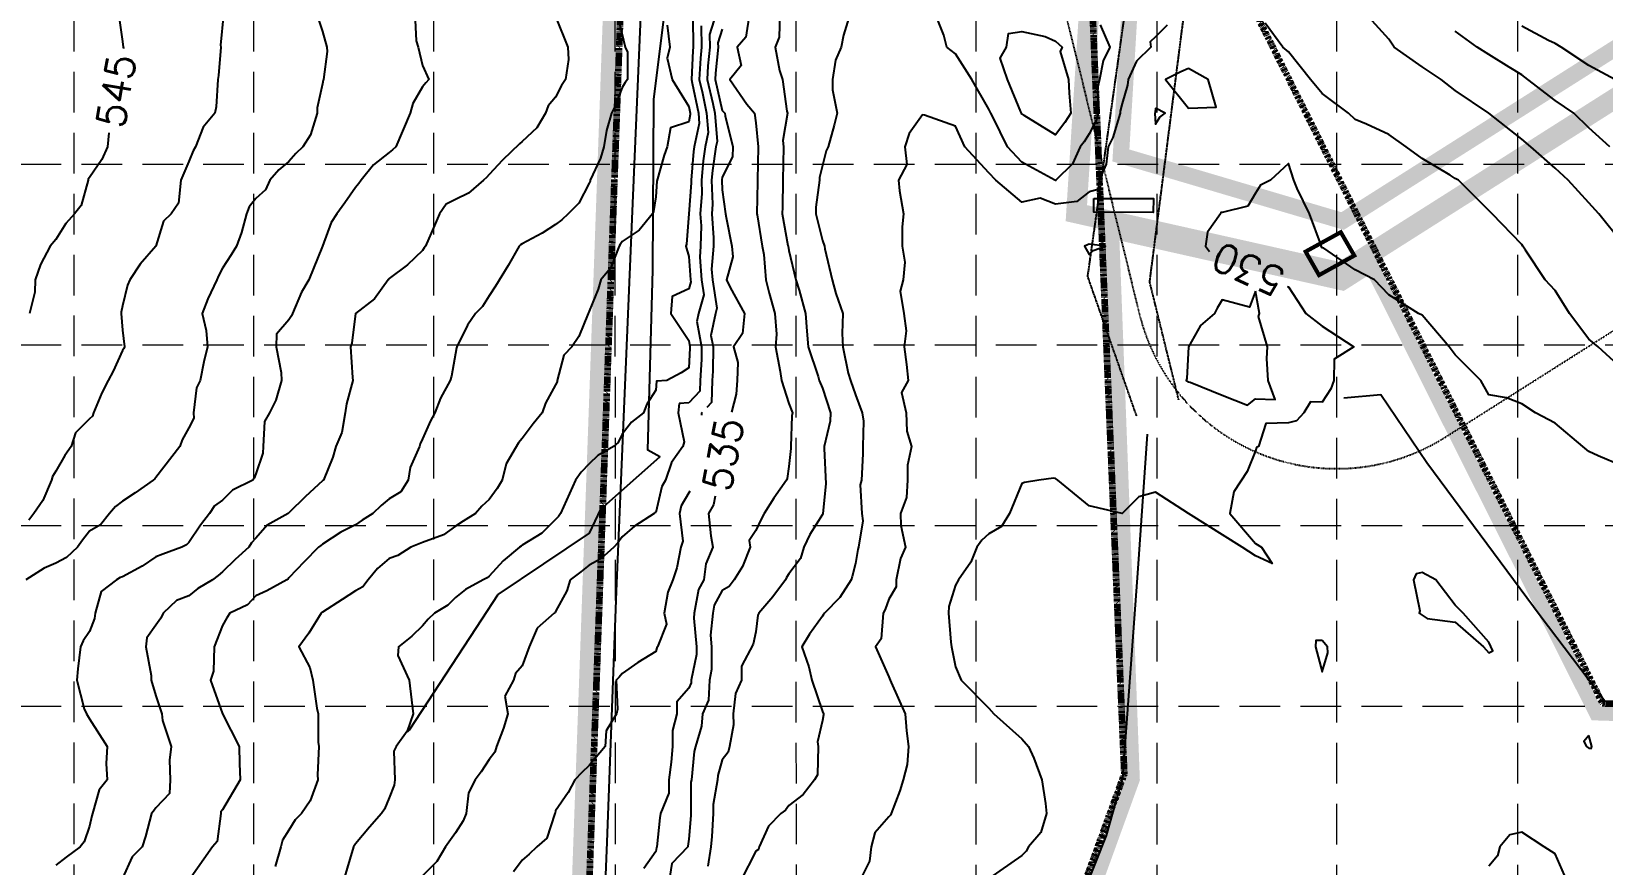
# Model space of a CAD drawing. Header units: inches. Extents: x 8135 to 11700, y -938 to 4760.
# Drawn here: x 8564 to 9337, y 1211 to 1621 of the extents above; entities that cross this region are included whole.
import ezdxf
from ezdxf.enums import TextEntityAlignment as Align

# ---------------------------------------------------------------- set-up
doc = ezdxf.new("R2010")
doc.units = ezdxf.units.IN
doc.header["$MEASUREMENT"] = 0
for name, pattern in [('DASHED', [0.75, 0.5, -0.25]), ('DASHED2', [0.375, 0.25, -0.125]), ('DOT2', [0.125, 0, -0.125]), ('HIDDEN', [0.375, 0.25, -0.125]), ('HIDDEN2', [0.1875, 0.125, -0.0625]), ('PHANTOM', [2.5, 1.25, -0.25, 0.25, -0.25, 0.25, -0.25])]:
    doc.linetypes.add(name, pattern=pattern)
for name, color, linetype in [('537-CONTOUR', 6, 'Continuous'), ('BNDY', 1, 'PHANTOM'), ('EC', 35, 'DASHED'), ('EXCAVATION-LIMITS-W&M', 3, 'DOT2'), ('FENCE', 8, 'FENCELINE3'), ('FINAL-REMEDIATION-2-27-07', 31, 'HIDDEN2'), ('GRID', 254, 'HIDDEN'), ('HATCH-1', 150, 'DASHED2'), ('LIMITS OF DISTURBANCE', 1, 'HIDDEN'), ('PH2-BNDY', 1, 'PHANTOM'), ('XBRIDGE', 8, 'Continuous'), ('XCONC', 8, 'Continuous'), ('XEOW', 8, 'HIDDEN')]:
    doc.layers.add(name, color=color, linetype=linetype)
doc.styles.get("Standard").update_dxf_attribs({"font": 'ARIAL.TTF'})
doc.styles.add('Style-simple', font='simple.shx')
doc.linetypes.add('FENCELINE3', pattern='A,0.8,-0.1,["X",Standard,S=0.1,R=0,X=-0.05,Y=-0.05],-0.1', length=1)

msp = doc.modelspace()

# ---------------------------------------------------------------- linework, layer by layer
at = {"layer": '537-CONTOUR', "elevation": 537, "flags": 128}
msp.add_lwpolyline([(8749.29, 1276.52), (8750.24, 1277.46), (8786.02, 1332.17), (8793.75, 1343.88), (8793.88, 1344.09), (8793.93, 1344.15), (8838.82, 1374.32), (8844.43, 1386.05), (8873.44, 1411.85), (8867.48, 1415.15), (8869.94, 1503.81), (8870.55, 1587.66), (8881.81, 1678.62)], dxfattribs=at)
at = {"layer": 'BNDY', "lineweight": 200}
for p, q in [((8919.88, 3474.23), (8814.15, 516.97)), ((9079.29, 1803.88), (9337.37, 1290.58)), ((9102.11, 1255.85), (9079.29, 1803.88)), ((9337.37, 1290.58), (10053.54, 1268.15)), ((8833.52, 517.67), (9102.11, 1255.85))]:
    msp.add_line(p, q, dxfattribs=at)
at = {"layer": 'EC', "color": 35, "linetype": 'Continuous'}
for p, q in [((8893.77, 1623.82, 537), (8893.92, 1613.41, 537)), ((8893.92, 1613.41, 537), (8893.39, 1607.87, 537)), ((8893.39, 1607.87, 537), (8892.87, 1597.41, 537)), ((8892.87, 1597.41, 537), (8894.43, 1590.66, 537)), ((8894.43, 1590.66, 537), (8896.43, 1580.91, 537)), ((8896.43, 1580.91, 537), (8897.2, 1571.39, 537)), ((8897.2, 1571.39, 537), (8895.71, 1564.41, 537)), ((8895.71, 1564.41, 537), (8894.69, 1557.39, 537)), ((8894.69, 1557.39, 537), (8893.88, 1547.91, 537)), ((8893.88, 1547.91, 537), (8894.16, 1541.43, 537)), ((8894.16, 1541.43, 537), (8893.36, 1531.41, 537)), ((8893.36, 1531.41, 537), (8893.79, 1525.48, 537)), ((8893.79, 1525.48, 537), (8893.51, 1515.41, 537)), ((8893.51, 1515.41, 537), (8893.08, 1510.01, 537)), ((8893.08, 1510.01, 537), (8893.91, 1498.91, 537)), ((8893.91, 1498.91, 537), (8895.12, 1491.46, 537)), ((8895.12, 1491.46, 537), (8892.42, 1482.41, 537)), ((8892.42, 1482.41, 537), (8891.64, 1478.44, 537)), ((8891.64, 1478.44, 537), (8893.93, 1465.91, 537)), ((8893.93, 1465.91, 537), (8893.89, 1459.69, 537)), ((8893.89, 1459.69, 537), (8893.29, 1449.41, 537)), ((8893.29, 1449.41, 537), (8893.12, 1444.13, 537)), ((8887.67, 1438.43, 537), (8882.89, 1438.12, 537)), ((8893.12, 1444.13, 537), (8887.67, 1438.43, 537)), ((8882.89, 1438.12, 537), (8882.54, 1433.41, 537)), ((8882.54, 1433.41, 537), (8885.42, 1419.2, 537)), ((8884.74, 1416.91, 537), (8879.1, 1409.12, 537)), ((8885.42, 1419.2, 537), (8884.74, 1416.91, 537)), ((8879.1, 1409.12, 537), (8876.24, 1400.41, 537)), ((8876.24, 1400.41, 537), (8874.47, 1397.32, 537)), ((8874.47, 1397.32, 537), (8871.42, 1384.41, 537)), ((8871.06, 1384.28, 537), (8870.64, 1383.91, 537)), ((8871.42, 1384.41, 537), (8871.06, 1384.28, 537)), ((8861.04, 1377.8, 537), (8854.92, 1372.53, 537)), ((8870.64, 1383.91, 537), (8861.04, 1377.8, 537)), ((8852.8, 1369.56, 537), (8850.86, 1367.41, 537)), ((8854.92, 1372.53, 537), (8852.8, 1369.56, 537)), ((8844.45, 1361.73, 537), (8838.67, 1358.59, 537)), ((8850.86, 1367.41, 537), (8844.45, 1361.73, 537)), ((8834.64, 1355.32, 537), (8829.37, 1351.41, 537)), ((8838.67, 1358.59, 537), (8834.64, 1355.32, 537)), ((8827.67, 1345.91, 537), (8822.17, 1335.83, 537)), ((8829.37, 1351.41, 537), (8827.67, 1345.91, 537)), ((8821.51, 1334.91, 537), (8813.01, 1327.58, 537)), ((8821.88, 1335.2, 537), (8821.51, 1334.91, 537)), ((8822.17, 1335.83, 537), (8821.88, 1335.2, 537)), ((8813.01, 1327.58, 537), (8809.15, 1318.41, 537)), ((8809.15, 1318.41, 537), (8805.67, 1308.98, 537)), ((8805.67, 1308.98, 537), (8802.42, 1305.21, 537)), ((8801.44, 1301.91, 537), (8797.1, 1294.12, 537)), ((8802.42, 1305.21, 537), (8801.44, 1301.91, 537)), ((8797.1, 1294.12, 537), (8798.66, 1285.41, 537)), ((8798.66, 1285.41, 537), (8796.55, 1278.39, 537)), ((8796.55, 1278.39, 537), (8792.99, 1269.41, 537)), ((8792.99, 1269.41, 537), (8792.18, 1266.61, 537)), ((8789.42, 1262.95, 537), (8785.51, 1256.83, 537)), ((8792.18, 1266.61, 537), (8789.42, 1262.95, 537)), ((8782.63, 1252.91, 537), (8779.27, 1246.56, 537)), ((8785.51, 1256.83, 537), (8782.63, 1252.91, 537)), ((8779.27, 1246.56, 537), (8778.19, 1236.41, 537)), ((8776.62, 1232.72, 537), (8772.92, 1226.89, 537)), ((8778.19, 1236.41, 537), (8776.62, 1232.72, 537)), ((8772.92, 1226.89, 537), (8767.96, 1219.91, 537)), ((8767.96, 1219.91, 537), (8763.68, 1212.8, 537)), ((8763.68, 1212.8, 537), (8756.67, 1205.69, 537))]:
    msp.add_line(p, q, dxfattribs=at)
at = {"layer": 'EC', "color": 35, "linetype": 'Continuous', "flags": 128}
for points, elevation in [([(8704.38, 1629.91), (8707.42, 1621.03), (8709.59, 1613.41), (8709.64, 1611.23), (8707.84, 1597.41), (8707.76, 1597.07), (8707.42, 1595.35), (8704.8, 1583.54), (8704.74, 1580.91), (8701.53, 1570.3), (8697.72, 1564.41), (8694.32, 1561.01), (8690.92, 1557.19), (8685.97, 1552.94), (8681.49, 1547.91), (8679.37, 1543.14), (8674.67, 1538.97), (8671.31, 1534.77), (8670.02, 1531.41), (8667.6, 1522.27), (8665.05, 1515.41), (8662.44, 1511.14), (8658.17, 1504.65), (8656.2, 1500.88), (8655.42, 1498.91), (8650.97, 1489.61), (8648.14, 1482.41), (8650.14, 1473.95), (8650.88, 1465.91), (8649.01, 1458.58), (8647.17, 1449.41), (8645.42, 1445.77), (8643.91, 1433.41), (8644.16, 1430.92), (8641.67, 1426.08), (8638.42, 1420.21), (8637.16, 1416.91), (8625.42, 1401.59), (8624.82, 1401.01), (8624.05, 1400.41), (8615.18, 1394.15), (8608.92, 1390.04), (8605.52, 1387.37), (8602.52, 1383.91), (8598.09, 1378.41), (8592.67, 1375.23), (8589.26, 1370.82), (8586.85, 1367.41), (8581.36, 1362.38), (8576.17, 1359.53), (8570.39, 1357.02), (8561.41, 1351.41)], 543), ([(8658.66, 1629.42), (8657.2, 1614.38), (8657.31, 1613.41), (8656.16, 1599.36), (8655.82, 1597.41), (8655.05, 1584.03), (8654.45, 1580.91), (8648.62, 1573.96), (8644.89, 1564.41), (8643.71, 1562.38), (8641.67, 1557.08), (8637.61, 1547.91), (8636.5, 1536.66), (8632.92, 1531.41), (8629.1, 1527.79), (8625.42, 1515.41), (8617.66, 1506.67), (8612.65, 1498.91), (8611.49, 1496.34), (8608.92, 1486.08), (8608.29, 1483.06), (8608.3, 1482.41), (8608.92, 1474.16), (8609.92, 1465.91), (8609.64, 1465.19), (8608.92, 1464.08), (8604.36, 1454.04), (8601.9, 1449.41), (8598.88, 1443.3), (8594.76, 1433.41), (8594.24, 1431.82), (8592.67, 1430.46), (8585.9, 1423.69), (8583.64, 1416.91), (8580.65, 1412.43), (8576.17, 1404.85), (8574.45, 1402.13), (8574.07, 1400.41), (8569.7, 1390.38), (8565.29, 1383.91), (8562.86, 1380.73)], 544), ([(8752.92, 1629.91), (8753.53, 1616.55), (8754.55, 1613.41), (8756.67, 1604.27), (8759.72, 1597.41), (8758.25, 1595.81), (8756.67, 1593.87), (8751.9, 1585.69), (8750.62, 1580.91), (8743.47, 1564.41), (8741.8, 1562.79), (8740.17, 1561.58), (8732.58, 1555.51), (8726.5, 1547.91), (8725.32, 1546.26), (8723.67, 1544.37), (8718.42, 1536.75), (8714.51, 1531.41), (8711.74, 1527.16), (8707.42, 1515.41), (8700.67, 1498.91), (8697.05, 1492.78), (8692.61, 1482.41), (8692.19, 1481.14), (8690.92, 1479.24), (8684.83, 1472.1), (8684.6, 1465.91), (8687.15, 1453.25), (8687.31, 1449.41), (8684.48, 1439.76), (8681.34, 1433.41), (8678.8, 1429.22), (8678.2, 1416.91), (8677.98, 1413.56), (8674.67, 1403.5), (8673.82, 1401.26), (8673.13, 1400.41), (8663.16, 1395.43), (8658.17, 1390.44), (8654.3, 1387.78), (8651.78, 1383.91), (8647.43, 1378.15), (8641.67, 1369.77), (8640.5, 1368.61), (8638.14, 1367.41), (8628.87, 1364.02), (8625.42, 1362.61), (8618.63, 1358), (8608.92, 1352.86), (8607.82, 1352.5), (8606.06, 1351.41), (8598.43, 1345.56), (8595.56, 1334.91), (8595.23, 1332.32), (8592.67, 1325.84), (8589.7, 1321.38), (8588.31, 1318.41), (8587.03, 1307.55), (8586.55, 1301.91), (8590.14, 1287.95), (8591.21, 1285.41), (8592.67, 1282.95), (8601.39, 1269.41), (8600.99, 1260.97), (8601.51, 1252.91), (8597.45, 1248.06), (8594.15, 1236.41), (8593.89, 1235.17), (8592.67, 1230.22), (8590.14, 1222.45), (8588.21, 1219.91), (8581.24, 1214.85), (8576.17, 1211)], 542), ([(8606.99, 1629.91), (8608.92, 1616.16), (8609.37, 1613.41), (8609.46, 1612.89), (8609.44, 1612.65)], 545), ([(8822.17, 1628.41), (8828.17, 1613.41), (8828.52, 1607.26), (8826.94, 1597.41), (8825.07, 1594.51), (8822.17, 1588.83), (8818.51, 1584.58), (8817.1, 1580.91), (8812.86, 1573.72), (8805.67, 1566.99), (8804.3, 1565.81), (8796.03, 1557.7), (8789.42, 1550.76), (8788.09, 1549.24), (8786.58, 1547.91), (8779.21, 1541.62), (8772.92, 1538.48), (8768.28, 1536.12), (8765.02, 1531.41), (8762.61, 1525.56), (8758.03, 1515.41), (8757.5, 1514.57), (8756.67, 1513.35), (8749.3, 1506.28), (8740.17, 1499.52), (8739.87, 1499.22), (8739.79, 1498.91), (8733.04, 1489.55), (8723.67, 1482.41), (8721.87, 1467.74), (8721.25, 1465.91), (8722.2, 1450.91), (8722.32, 1449.41), (8719.15, 1437.87), (8718.65, 1433.41), (8716.92, 1423.76), (8713.92, 1416.91), (8712.56, 1411.7), (8707.83, 1400.41), (8707.62, 1400.21), (8707.42, 1400.09), (8699.01, 1392.33), (8690.92, 1384.24), (8690.76, 1384.08), (8690.45, 1383.91), (8680.2, 1378.3), (8674.67, 1371.81), (8672.55, 1369.54), (8671.14, 1367.41), (8664.38, 1361.39), (8658.17, 1355.27), (8656.06, 1353.47), (8653.26, 1351.41), (8646.03, 1347.05), (8641.67, 1343.4), (8635.56, 1341.12), (8629.04, 1334.91), (8627.85, 1332.45), (8625.42, 1329.02), (8620.99, 1322.84), (8620.39, 1318.41), (8623.02, 1304.32), (8623.11, 1301.91), (8625.42, 1294.21), (8628.31, 1285.41), (8628.67, 1282.21), (8632.86, 1269.41), (8632.17, 1262.56), (8632.46, 1252.91), (8632.06, 1246.17), (8625.42, 1239.24), (8624.26, 1237.57), (8623.27, 1236.41), (8620.3, 1225.03), (8618.67, 1219.91), (8613.69, 1215.14), (8608.92, 1204.59)], 541), ([(8852.3, 1629.91), (8854.92, 1619.6), (8856.32, 1613.41), (8857.46, 1610.95), (8857.46, 1597.41), (8856.4, 1595.93), (8854.92, 1593.45), (8851.38, 1584.51), (8849.6, 1580.91), (8847.12, 1572.33), (8845.92, 1564.41), (8844.22, 1558.78), (8839.23, 1547.91), (8839.12, 1547.46), (8838.67, 1546.41), (8833.52, 1536.57), (8828.36, 1531.41), (8825.27, 1528.41), (8822.17, 1526.08), (8815.57, 1521.81), (8805.67, 1516.64), (8804.91, 1516.16), (8804.2, 1515.41), (8798.8, 1505.89), (8792.55, 1495.74), (8789.42, 1491.05), (8786.12, 1485.71), (8782.7, 1482.41), (8778.79, 1476.54), (8773.47, 1465.91), (8773.37, 1465.46), (8772.92, 1462.61), (8770.83, 1451.54), (8770.22, 1449.41), (8765.46, 1440.76), (8762.69, 1433.41), (8760.54, 1429.48), (8756.67, 1420.72), (8755.44, 1418.15), (8755.17, 1416.91), (8750.49, 1406.6), (8749.6, 1400.41), (8746, 1394.59), (8740.17, 1391.2), (8736.26, 1387.83), (8732.14, 1383.91), (8726.88, 1380.71), (8723.67, 1378.41), (8716.37, 1374.83), (8707.42, 1368.94), (8706.63, 1368.2), (8705.41, 1367.41), (8698.35, 1360.21), (8690.92, 1352.25), (8690.56, 1351.77), (8689.8, 1351.41), (8680.02, 1345.98), (8674.67, 1343.45), (8670.51, 1339.07), (8661.74, 1334.91), (8660.37, 1332.71), (8658.17, 1328.91), (8654.12, 1318.41), (8653.7, 1306.38), (8652.31, 1301.91), (8658.17, 1285.41), (8666.42, 1269.41), (8666.62, 1260.97), (8666.97, 1252.91), (8658.17, 1238.24), (8657.41, 1237.17), (8657.36, 1236.41), (8655.54, 1222.54), (8653.27, 1219.91), (8641.67, 1203.41)], 540), ([(8877.07, 1624.18), (8878.36, 1613.41), (8877, 1607.92), (8879.55, 1597.41), (8887.67, 1584.25), (8888.36, 1580.91), (8888.42, 1580.16), (8887.67, 1576.66), (8878.63, 1573.6), (8877.06, 1564.41), (8875.53, 1560.25), (8871.9, 1547.43), (8871.42, 1539.66), (8870.37, 1532.46), (8869.88, 1531.41), (8863.32, 1523.27), (8854.92, 1517.76), (8853.97, 1516.35), (8853.39, 1515.41), (8849.21, 1504.71), (8844.36, 1498.91), (8843.14, 1494.38), (8838.67, 1483.51), (8838.36, 1482.73), (8838.2, 1482.41), (8833.62, 1470.96), (8830.14, 1465.91), (8826.23, 1461.86), (8822.91, 1449.41), (8822.83, 1448.77), (8822.17, 1447.28), (8817.19, 1438.25), (8815.47, 1433.41), (8811.08, 1428.01), (8805.67, 1420.87), (8803.93, 1418.68), (8797.84, 1408.37), (8795.92, 1400.41), (8793.43, 1396.34), (8789.42, 1390.83), (8785.79, 1387.55), (8782.72, 1383.91), (8776.57, 1380.26), (8772.92, 1377.76), (8767.02, 1373.41), (8756.67, 1369.69), (8755.02, 1369.06), (8750.96, 1367.41), (8744.42, 1363.29), (8740.17, 1361.86), (8734.44, 1356.98), (8729.82, 1351.41), (8727.28, 1347.81), (8723.67, 1345.91), (8717.11, 1341.58), (8707.42, 1335.48), (8707.09, 1335.24), (8706.72, 1334.91), (8700.69, 1325.14), (8695.8, 1318.41), (8701.14, 1308.2), (8702.71, 1301.91), (8704.67, 1288.16), (8705.22, 1285.41), (8705.22, 1271.54), (8705.69, 1269.41), (8704.95, 1255.39), (8705.12, 1252.91), (8701.27, 1242.56), (8697.05, 1236.41), (8693.99, 1233.35), (8690.92, 1228.16), (8687.67, 1223.21), (8686.86, 1219.91), (8684.13, 1210.31)], 539), ([(8889.62, 1627.96), (8889.84, 1613.41), (8889.65, 1611.49), (8888.96, 1597.41), (8889.35, 1595.73), (8892.39, 1580.91), (8892.81, 1575.78), (8890.39, 1564.41), (8890.04, 1562.04), (8888.83, 1547.91), (8888.89, 1546.7), (8887.67, 1531.41), (8886.58, 1516.49), (8886.23, 1515.41), (8887.67, 1510.39), (8888.53, 1498.91), (8888.7, 1497.88), (8887.67, 1494.44), (8879.55, 1490.66), (8878.83, 1482.41), (8887.67, 1469.02), (8888.24, 1465.91), (8888.24, 1465.35), (8887.67, 1455.6), (8883.92, 1453.22), (8876.84, 1449.41), (8871.76, 1449.08), (8871.42, 1444.61), (8866.98, 1437.72), (8865.35, 1433.41), (8859.42, 1428.91), (8854.92, 1422.99), (8853, 1418.87), (8850.71, 1416.91), (8842.95, 1412.57), (8838.67, 1408.45), (8834.76, 1404.33), (8832, 1400.41), (8824.63, 1383.91), (8823.62, 1382.47), (8822.17, 1380.95), (8815.32, 1374.27), (8805.67, 1368.44), (8805.13, 1367.96), (8804.32, 1367.41), (8796.3, 1360.64), (8789.42, 1353.14), (8788.51, 1352.3), (8786.42, 1351.41), (8777.79, 1346.54), (8772.92, 1342.67), (8769.04, 1338.85), (8762.52, 1334.91), (8759.49, 1332.05), (8756.67, 1328.72), (8751.41, 1323.68), (8744.89, 1318.41), (8744.48, 1314.11), (8750, 1301.91), (8751.96, 1285.41), (8749.01, 1276.84), (8743.67, 1269.41), (8742.48, 1267.1), (8743.03, 1252.91), (8742.73, 1250.35), (8740.17, 1244.17), (8738.01, 1238.57), (8736.51, 1236.41), (8730.47, 1229.62), (8723.67, 1221.51), (8723.07, 1220.52), (8722.61, 1219.91), (8717.67, 1203.41)], 538), ([(8917.54, 1629.91), (8915.73, 1618.35), (8911.46, 1613.41), (8913.47, 1604.4), (8907.88, 1597.41), (8916.27, 1585.31), (8920.09, 1580.91), (8920.67, 1576.2), (8921.91, 1564.41), (8921.54, 1547.91), (8921.53, 1547.04), (8921.17, 1531.41), (8921.28, 1530.81), (8923.85, 1515.41), (8924.58, 1511.44), (8925.66, 1498.91), (8927.21, 1492.27), (8930, 1482.41), (8930.83, 1472.1), (8930.3, 1465.91), (8932.62, 1453.78), (8933.31, 1449.41), (8936.92, 1438.06), (8938.71, 1433.41), (8938.35, 1431.98), (8937.9, 1416.91), (8937.96, 1415.88), (8936.92, 1407.01), (8936.11, 1401.24), (8935.7, 1400.41), (8929.52, 1391.43), (8924.81, 1383.91), (8923.32, 1381.22), (8920.67, 1375.66), (8917.42, 1370.66), (8917.89, 1367.41), (8914.07, 1357.81), (8909.98, 1351.41), (8907.61, 1347.97), (8904.17, 1346.05), (8900.17, 1338.92), (8899.46, 1334.91), (8898.4, 1324.19), (8898.95, 1318.41), (8898.95, 1307.14), (8897.9, 1301.91), (8897.47, 1292.11), (8894.42, 1285.41), (8893.95, 1279.33), (8890.97, 1269.41), (8890.27, 1266.82), (8888.96, 1252.91), (8888.77, 1251.81), (8888.77, 1236.41), (8888.71, 1235.38), (8887.67, 1223.72), (8887.26, 1220.33), (8887.22, 1219.91), (8879.4, 1211.82), (8878.08, 1203.41)], 534), ([(8901.17, 1629.91), (8897.91, 1619.67), (8898.01, 1613.41), (8897.12, 1604.25), (8896.78, 1597.41), (8899.5, 1585.58), (8900.46, 1580.91), (8901.59, 1567), (8901.03, 1564.41), (8899.34, 1552.74), (8898.93, 1547.91), (8899.43, 1536.15), (8899.05, 1531.41), (8899.9, 1519.56), (8899.78, 1515.41), (8898.89, 1504.2), (8899.28, 1498.91), (8901.54, 1485.04), (8900.76, 1482.41), (8898.6, 1471.48), (8899.62, 1465.91), (8899.54, 1454.04), (8899.27, 1449.41), (8898.91, 1438.52), (8896.58, 1436.08)], 536), ([(8932.46, 1629.91), (8932.21, 1618.2), (8930.17, 1613.41), (8932.33, 1601.94), (8933.76, 1597.41), (8935.94, 1581.91), (8936.27, 1580.91), (8934.01, 1567.37), (8934.32, 1564.41), (8933.95, 1547.91), (8933.75, 1534.64), (8933.67, 1531.41), (8936.47, 1515.86), (8936.54, 1515.41), (8936.92, 1513.35), (8940.42, 1498.91), (8941.95, 1493.89), (8945.17, 1482.41), (8945.72, 1473.61), (8946.49, 1465.91), (8951.42, 1451.41), (8951.89, 1449.41), (8953.42, 1445.65), (8957.41, 1433.41), (8957.34, 1429.44), (8954.36, 1416.91), (8954.32, 1416), (8955.21, 1398.6), (8953.62, 1383.91), (8953.6, 1383.73), (8953.42, 1383.45), (8947.28, 1373.55), (8944.26, 1367.41), (8942.63, 1361.88), (8936.92, 1354.23), (8935.86, 1352.45), (8935.3, 1351.41), (8929.03, 1342.92), (8922.13, 1334.91), (8921.62, 1333.95), (8920.67, 1325.74), (8919.41, 1319.68), (8913.69, 1308.89), (8913.69, 1301.91), (8910.69, 1295.4), (8909.51, 1285.41), (8909.76, 1279.99), (8907.77, 1269.41), (8907.09, 1266.5), (8904.17, 1262.81), (8902.05, 1255.03), (8901.85, 1252.91), (8899.77, 1240.81), (8899.77, 1236.41), (8899.02, 1225.07), (8898.56, 1219.91), (8897.03, 1210.55)], 533), ([(8967.14, 1629.91), (8963.87, 1619.3), (8962.71, 1613.41), (8959.92, 1607.01), (8958.34, 1597.41), (8958.34, 1592.42), (8960.65, 1580.91), (8959.25, 1575), (8956.24, 1564.41), (8955.37, 1562.43), (8953.42, 1555.13), (8952.08, 1549.25), (8952.03, 1547.91), (8950.26, 1534.57), (8950.2, 1531.41), (8953.42, 1518.32), (8954.47, 1515.41), (8954.59, 1514.23), (8958.26, 1498.91), (8960.04, 1492.19), (8963.48, 1482.41), (8963.14, 1472.55), (8963.56, 1465.91), (8966.16, 1452.98), (8967.27, 1449.41), (8969.67, 1442.3), (8973.01, 1433.41), (8973.65, 1429.43), (8973.34, 1416.91), (8973.34, 1413.24), (8972.67, 1400.41), (8972.08, 1398), (8972.78, 1383.91), (8973.28, 1380.31), (8971.21, 1367.41), (8970.96, 1366.17), (8969.67, 1359.41), (8968.09, 1352.97), (8967.57, 1351.41), (8962.1, 1342.6), (8954.53, 1334.91), (8954.07, 1334.26), (8953.42, 1333.41), (8947.16, 1324.68), (8943.32, 1318.41), (8946.72, 1308.61), (8948.32, 1301.91), (8953.42, 1286.59), (8953.92, 1285.41), (8953.95, 1284.89), (8953.42, 1282.21), (8951.07, 1271.7), (8951.42, 1269.41), (8951, 1255.34), (8949.5, 1252.91), (8944.06, 1245.78), (8936.92, 1240.34), (8935.27, 1238.09), (8933.06, 1236.41), (8926.86, 1230.12), (8922.36, 1219.91), (8921.96, 1218.61), (8920.67, 1217.85), (8913.3, 1203.41)], 532), ([(9123.07, 1624.18), (9117.42, 1618.45), (9114.83, 1616), (9115.07, 1613.41), (9108, 1606.55), (9103.98, 1597.41), (9103.63, 1594.71), (9100.92, 1585.62), (9100.03, 1581.81), (9100.06, 1580.91), (9096.45, 1568.96), (9094.07, 1564.41), (9093.08, 1555.87), (9089.6, 1547.91), (9089.19, 1543.33), (9084.67, 1542.22), (9078.72, 1537.36), (9068.17, 1536.09), (9060.59, 1539), (9051.67, 1537.14), (9038.73, 1547.91), (9035.42, 1551.58), (9023.48, 1564.41), (9018.92, 1574.56), (9003.63, 1579.94), (9002.67, 1580.09), (8996.14, 1570.94), (8993.97, 1564.41), (8994.94, 1555.64), (8990.89, 1547.91), (8991.38, 1542.7), (8993.35, 1531.41), (8992.77, 1525.01), (8992.77, 1515.41), (8994.03, 1507.55), (8993.12, 1498.91), (8991.67, 1493.41), (8993.57, 1482.41), (8994.75, 1473.83), (8993.67, 1465.91), (8994.86, 1457.23), (8995.6, 1449.41), (8992.36, 1443.41), (8994.63, 1433.41), (8995.06, 1424.53), (8997.27, 1416.91), (8995.29, 1407.8), (8995.29, 1400.41), (8994.77, 1391.81), (8991.89, 1383.91), (8992, 1378.09), (8994.3, 1367.41), (8991.91, 1361.85), (8989.82, 1351.41), (8989.68, 1347.9), (8986.17, 1341.74), (8984.29, 1336.8), (8983.39, 1334.91), (8982.32, 1322.27), (8979.57, 1318.41), (8986.17, 1303.56), (8986.73, 1301.91), (8987.31, 1300.77), (8994.11, 1285.41), (8994.77, 1277.08), (8995.9, 1269.41), (8995.1, 1260.48), (8993.25, 1252.91), (8991.59, 1247.5), (8987.25, 1236.41), (8986.96, 1235.62), (8986.17, 1234.76), (8979.21, 1226.87), (8977.44, 1219.91), (8976.62, 1212.96), (8971.85, 1203.41)], 531), ([(9090.09, 1624.41), (9094.98, 1613.41), (9091.57, 1606.62), (9089.91, 1597.41), (9088.9, 1593.12), (9089.22, 1580.91), (9088.16, 1577.37), (9084.67, 1570.72), (9082.22, 1566.86), (9080.34, 1564.41), (9076.6, 1555.99), (9068.41, 1547.91), (9068.28, 1547.81), (9068.17, 1547.79), (9067.87, 1547.91), (9051.67, 1556.74), (9044.49, 1564.41), (9037.3, 1579.01), (9036.33, 1580.91), (9035.42, 1582.89), (9026.98, 1597.41), (9018.92, 1610.09), (9014.67, 1613.41), (9013.16, 1619.27), (9008.92, 1629.91)], 532), ([(9346.92, 1455.3), (9335.22, 1465.91), (9330.67, 1469.76), (9321.19, 1482.41), (9314.17, 1493.63), (9309.1, 1498.91), (9299.51, 1513.58), (9298.26, 1515.41), (9297.67, 1516.3), (9283.13, 1531.41), (9281.42, 1532.98), (9266.5, 1547.91), (9264.92, 1548.76), (9262.42, 1550.45), (9248.67, 1558.56), (9240.78, 1564.41), (9232.17, 1570.41), (9221.17, 1575.41), (9215.67, 1577.82), (9212.31, 1580.91), (9199.42, 1590.64), (9193.69, 1597.41), (9182.92, 1611.12), (9180.12, 1613.41), (9171.32, 1625.2)], 531), ([(9346.92, 1517.29), (9335.59, 1531.41), (9330.67, 1536.77), (9320.55, 1547.91), (9314.17, 1553.88), (9302.1, 1564.41), (9297.67, 1568.11), (9281.42, 1580.91), (9264.92, 1592.12), (9258.02, 1597.41), (9248.67, 1603.76), (9234.92, 1613.41), (9232.17, 1617.26), (9220.67, 1629.91)], 532), ([(8904.17, 1622.18), (8902.06, 1615.52), (8902.09, 1613.41), (8900.85, 1600.63), (8900.69, 1597.41), (8904.17, 1582.27), (8905.35, 1580.91), (8905.52, 1579.56), (8909.34, 1564.41), (8909.22, 1559.36), (8904.17, 1549.38), (8903.99, 1548.1), (8903.97, 1547.91), (8904.17, 1543.2), (8905.73, 1531.41), (8906.12, 1529.53), (8908.89, 1515.41), (8909.38, 1510.2), (8906.18, 1498.91), (8907.98, 1495.1), (8915.11, 1482.41), (8914.11, 1472.48), (8909.77, 1465.91), (8911.85, 1458.24), (8911.42, 1449.41), (8911.08, 1442.71), (8908.64, 1433.76)], 535), ([(9341.06, 1564.41), (9330.67, 1573.67), (9323.25, 1580.91), (9314.17, 1587.17), (9300.67, 1597.41), (9297.67, 1599.78), (9291.48, 1603.51), (9281.42, 1609.82), (9275.78, 1613.41), (9264.92, 1621.19)], 533), ([(9343.41, 1597.41), (9330.67, 1604.34), (9317.04, 1613.41), (9314.17, 1615.22), (9310.87, 1616.71), (9297.67, 1623.77)], 534), ([(8602.33, 1571.25), (8602.29, 1571.14), (8601.54, 1564.41), (8598.86, 1558.12), (8592.67, 1549.18), (8592.09, 1548.5), (8592, 1547.91), (8588.68, 1535.4), (8585.39, 1531.41), (8581.15, 1526.58), (8576.17, 1518.74), (8573.42, 1515.41), (8568.64, 1506.44), (8565.98, 1498.91), (8565.8, 1492.78), (8563.21, 1482.41)], 545), ([(9346.92, 1407.33), (9335.19, 1412.33), (9330.67, 1414.48), (9327.73, 1416.91), (9314.17, 1428.41), (9304.47, 1433.41), (9297.67, 1437.89), (9290.09, 1440.88), (9281.42, 1442.3), (9277.54, 1449.41), (9264.92, 1462.03), (9261.97, 1465.91), (9248.67, 1481.54), (9246.84, 1482.41), (9232.17, 1491.51), (9225.26, 1498.91), (9215.67, 1503.78), (9200.28, 1514.54), (9199.42, 1514.59), (9198.86, 1515.41), (9198.87, 1515.94), (9193.11, 1531.41), (9187.05, 1543.79), (9185.46, 1547.91), (9182.92, 1556.16), (9174.06, 1547.91), (9169.06, 1545.48), (9166.67, 1541.56), (9162.9, 1535.18), (9150.17, 1532), (9149.61, 1531.98), (9149.42, 1531.41), (9143.04, 1522.33), (9141.92, 1515.41), (9143.92, 1512.86)], 530), ([(9182.22, 1495.62), (9182.92, 1495.44), (9191.46, 1482.41), (9199.42, 1476.17), (9215, 1465.91), (9205.36, 1459.89), (9205.19, 1449.41), (9203.63, 1445.27), (9199.42, 1438.74), (9193.75, 1438.91), (9190.35, 1433.41), (9186.83, 1429.5), (9182.92, 1428.62), (9171.75, 1428.25), (9168.03, 1416.91), (9167.11, 1416.47), (9166.67, 1414.71), (9162.55, 1404.54), (9155.89, 1394.7), (9153.92, 1383.91), (9166.67, 1369.15), (9169.5, 1367.41), (9174.8, 1359.41), (9166.67, 1363.14), (9160.07, 1367.41), (9133.67, 1383.91), (9117.42, 1394.41), (9109.17, 1392.16), (9100.92, 1383.91), (9084.67, 1387.79), (9069.35, 1400.41), (9068.17, 1401.13), (9067.26, 1401.33), (9059.92, 1400.41), (9052.85, 1399.23), (9051.67, 1398.76), (9045.58, 1383.91), (9041.67, 1377.56), (9035.42, 1374.01), (9031.99, 1370.85), (9029.53, 1367.41), (9026.54, 1360.03), (9020.36, 1351.41), (9018.92, 1348.66), (9015.67, 1338.21), (9015.47, 1334.91), (9016.66, 1320.71), (9017.01, 1318.41), (9018.92, 1308.51), (9021.67, 1301.91), (9035.42, 1288.16), (9037.83, 1285.41), (9051.67, 1273.14), (9054.88, 1269.41), (9057.45, 1263.64), (9061.47, 1252.91), (9063.29, 1241.3), (9063.77, 1236.41), (9060.98, 1227.1), (9054.82, 1219.91), (9053.67, 1217.91), (9051.67, 1215.79), (9035.42, 1204.44)], 530), ([(8894.11, 1432.36), (8894.03, 1433.41), (8894.38, 1433.78)], 536), ([(8888.16, 1394.93), (8887.67, 1394.12), (8883.97, 1387.67), (8883.08, 1383.91), (8884.83, 1370.3), (8883.75, 1367.41), (8881.74, 1357.26), (8879.86, 1351.41), (8877.43, 1345.32), (8875.57, 1334.91), (8876.77, 1329.49), (8872.36, 1318.41), (8871.97, 1317.85), (8871.42, 1316.05), (8862.69, 1310.65), (8854.92, 1305.21), (8853.48, 1303.38), (8851.97, 1301.91), (8852.6, 1287.77), (8852.06, 1285.41), (8847.1, 1277.11), (8846.47, 1269.41), (8838.67, 1259.98), (8835.05, 1256.53), (8831.6, 1252.91), (8828.36, 1246.72), (8822.17, 1237.68), (8821.88, 1236.7), (8821.76, 1236.41), (8817.82, 1224.27), (8812.93, 1219.91), (8809.16, 1216.42), (8805.67, 1213.43), (8801.42, 1207.73)], 536), ([(8900.69, 1392.52), (8899.93, 1388.16), (8897.35, 1383.91), (8898.61, 1372.97), (8899.52, 1367.41), (8896.14, 1359.2), (8895.14, 1351.41), (8892.45, 1346.63), (8890.39, 1334.91), (8890.15, 1332.44), (8891.48, 1318.41), (8891.48, 1314.6), (8888.93, 1301.91), (8888.88, 1300.71), (8887.67, 1298.06), (8881.83, 1291.34), (8881.79, 1285.41), (8879.7, 1277.26), (8879.6, 1269.41), (8879.02, 1261.7), (8877.79, 1252.91), (8877.79, 1246.44), (8873.75, 1236.41), (8873.49, 1234.31), (8872.03, 1219.91), (8871.73, 1219.6), (8871.42, 1217.63), (8865.53, 1209.3)], 535), ([(9319.91, 1203.41), (9314.17, 1216.61), (9308.67, 1219.91), (9297.67, 1227.24), (9291.77, 1225.91), (9286.84, 1219.91), (9285.76, 1215.51), (9281.42, 1210.48)], 529)]:
    msp.add_lwpolyline(points, dxfattribs=dict(at, elevation=elevation))
for points, elevation in [([(9063.02, 1618.57), (9068.17, 1616.26), (9071.41, 1613.41), (9070.47, 1611.19), (9074.64, 1597.41), (9074.91, 1590.68), (9075.73, 1580.91), (9072.79, 1576.29), (9068.17, 1570.27), (9052.81, 1579.77), (9051.67, 1580.32), (9051.37, 1580.91), (9051.11, 1581.48), (9044.62, 1597.41), (9040.92, 1607.99), (9044.14, 1613.41), (9045.11, 1620.08), (9051.67, 1621.06)], 533), ([(9133.67, 1602.94), (9129.79, 1601.24), (9122.3, 1597.41), (9133.67, 1583.41), (9147.26, 1583.82), (9143.3, 1597.41)], 530), ([(9117.42, 1583.27), (9117.15, 1581.18), (9117.07, 1580.91), (9117.42, 1575.41), (9119.46, 1578.85), (9122.07, 1580.91)], 530), ([(9084.67, 1516.45), (9083.89, 1516.17), (9082.42, 1515.41), (9084.67, 1511.29), (9086.71, 1513.35), (9092.8, 1515.41)], 530), ([(9166.67, 1493.41), (9163.67, 1485.41), (9150.17, 1489.01), (9147.7, 1484.89), (9146.37, 1482.41), (9139.57, 1476.52), (9133.67, 1465.91), (9132.77, 1450.33), (9132.55, 1449.41), (9133.67, 1448.79), (9134.52, 1448.59), (9150.17, 1442.12), (9162.65, 1437.31), (9166.67, 1440.37), (9176.28, 1439.96), (9172.89, 1449.41), (9172.26, 1460.24), (9172.44, 1465.91), (9168.15, 1480.91), (9168.59, 1482.41)], 530), ([(9248.67, 1354.92), (9245.7, 1354.29), (9244.43, 1351.41), (9247.5, 1336.09), (9247.24, 1334.91), (9248.67, 1333.91), (9251.17, 1332.37), (9264.92, 1330.51), (9278.89, 1318.41), (9281.42, 1315.41), (9283.46, 1316.35), (9281.42, 1320.61), (9268.81, 1334.91), (9264.92, 1338.79), (9255.32, 1351.41)], 530), ([(9199.42, 1321.5), (9196.33, 1321.5), (9196.12, 1318.41), (9199.42, 1306.04), (9202.29, 1315.5), (9201.99, 1318.41)], 530), ([(9330.67, 1274.74), (9328.2, 1271.81), (9329.52, 1269.41), (9330.67, 1268.54), (9331.78, 1268.29), (9332.2, 1269.41)], 529)]:
    msp.add_lwpolyline(points, close=True, dxfattribs=dict(at, elevation=elevation))
at = {"layer": 'EXCAVATION-LIMITS-W&M', "flags": 128}
msp.add_lwpolyline([(9041.31, 1759.07), (9109.46, 1482.12, 0.512452), (9260.08, 1421.54), (9656.12, 1672.44), (9998.37, 1798.88), (10191.91, 1827.12), (10452.39, 1948.71), (11093.29, 2446.05), (11191.15, 2162.46), (9973.57, 1130.51), (9545.9, 1031.03), (8620.57, 1114.85, -0.363359), (8552.62, 1183.07), (8481.2, 2007.98), (8481.82, 2302.15), (8479.13, 2341.55), (8500.57, 2941.17), (8907.9, 3139.23), (8912, 3253.8), (9234.32, 3057.67), (9245.94, 3030.34), (9277.45, 2993.8), (9308.42, 2975.23), (9434.31, 2920.7), (9366.46, 2701.97), (9095.11, 2301.51), (9081.78, 2123.18), (9040.33, 1945)], format="xyb", close=True, dxfattribs=at)
at = {"layer": 'FENCE', "flags": 128}
for points in [[(9113.37, 1422.91), (9108.74, 1356.97), (9101.14, 1254.04), (9093.19, 1225.61), (9038.38, 1087.84), (8982.22, 943.61), (8930.62, 810.49), (8873.81, 667.9), (8843.46, 589.04), (8819.32, 526.92), (8819.44, 570.15), (8823.17, 650.27), (8828.76, 784.39), (8835.27, 936.1), (8842.83, 1105.26), (8847.47, 1222.33), (8852.16, 1345.73), (8860.03, 1532.66), (8866.73, 1690.04), (8869.54, 1802.89), (8863.42, 1824.87), (8867.46, 1979.57), (8876.35, 2137.96), (8878.43, 2259.53), (8882.36, 2319.28), (8881.59, 2343.41), (8887.15, 2488.32), (8892.05, 2625.35), (8896.48, 2762.94), (8902.11, 2913.13), (8906.31, 3060.59), (8909.84, 3150.98), (8912.73, 3242.83), (8914.99, 3324.42), (8917.62, 3402.01), (8922.56, 3439.96), (8930.64, 3474.67), (8992.32, 3474.44), (9070.86, 3473.23), (9134.97, 3473.24), (9218.74, 3473.46), (9222.93, 3561.16), (9226.47, 3679.94), (9230.2, 3790.85), (9231.5, 3845.95), (9233.23, 3890.36)], [(9679.29, 3226.33), (9761, 3224.79), (9818.44, 3223.69), (10012.55, 3218.33), (10154.01, 3214.82), (10261.62, 3212.29), (10368.66, 3209.36), (10471.01, 3206.88), (10598.59, 3203.59), (10744.68, 3199.94), (10901.33, 3195.55), (11057.34, 3191.51), (11134.86, 3189.48), (11193.58, 3188.13), (11191.63, 3087.6), (11187.78, 2938.03), (11183.32, 2782.9), (11179.67, 2632.64), (11176.35, 2481.35), (11172.32, 2331.79), (11169.93, 2229.99), (11167.42, 2158.01), (11088.9, 2120.49), (11000.75, 2077.53), (10916.04, 2036.97), (10842.62, 2001.4), (10751.6, 1957.09), (10746.36, 1954.4), (10673.13, 1919.45), (10649.56, 1907.96), (10597.63, 1882.22), (10511.41, 1785), (10416.41, 1678.35), (10320.83, 1570.05), (10207.67, 1442.35), (10110.13, 1332.4), (10053.54, 1268.15), (9904.71, 1273.08), (9747.26, 1277.92), (9589.98, 1282.67), (9441.5, 1287.98), (9338.47, 1291.6), (9306.7, 1333.68), (9250.93, 1408.83), (9228.33, 1442.39), (9210.05, 1440.71)]]:
    msp.add_lwpolyline(points, dxfattribs=at)
at = {"layer": 'FINAL-REMEDIATION-2-27-07', "const_width": 10}
msp.add_lwpolyline([(9608.73, 1756.27), (9208.5, 1502.51), (9078.44, 1531.69), (9147.12, 2616.26), (9436.88, 2660.7)], dxfattribs=at)
at = {"layer": 'GRID', "color": 252, "linetype": 'HIDDEN', "lineweight": 0, "ltscale": 80}
for p, q in [((8585.73, -488.72), (8584.32, 4663.34)), ((8673.81, -488.73), (8673.44, 4664.03)), ((8762.16, -488.75), (8762.44, 4663.86)), ((8851.72, -488.76), (8851.24, 4663.54)), ((8940.93, -488.78), (8940.02, 4663.61)), ((9029.12, -488.79), (9029.14, 4663.56)), ((9118.25, -488.8), (9118.16, 4663.54)), ((9206.6, -488.82), (9206.77, 4663.53)), ((9295.51, -488.83), (9296.06, 4663.41)), ((8228.76, 1555.84), (11606.69, 1555.84)), ((8228.76, 1466.95), (11606.69, 1466.95)), ((8228.76, 1378.06), (11606.69, 1378.06)), ((8228.76, 1289.17), (11606.69, 1289.17))]:
    msp.add_line(p, q, dxfattribs=at)
at = {"layer": 'HATCH-1', "const_width": 7, "flags": 128}
for points in [[(8873.42, 2314.63), (8573.68, 2335.25), (8512.67, 1467.92), (8428.49, 1447.85), (8578.89, 1138.83), (8825.71, 980.25)], [(8976.99, 897.4), (9106.18, 1253.25), (9095.98, 1522.63), (9209.43, 1497.18), (9223.43, 1506.06), (9334.24, 1285.67), (10055.73, 1263.07), (10599.21, 1874.26), (11272.32, 2202.46), (11325.1, 2121.43), (10859.84, 1503.25), (9972.63, 1124.54)]]:
    msp.add_lwpolyline(points, close=True, dxfattribs=at)
at = {"layer": 'LIMITS OF DISTURBANCE', "color": 1, "ltscale": 150, "const_width": 8}
msp.add_lwpolyline([(9595.21, 1772.09), (9209.48, 1527.83), (9100.36, 1560.09), (9161.84, 2597.07), (9459.97, 2641.62)], dxfattribs=at)
at = {"layer": 'PH2-BNDY'}
for p, q in [((8919.88, 3474.23), (8814.15, 516.97)), ((9079.29, 1803.88), (9337.37, 1290.58)), ((9102.11, 1255.85), (9079.29, 1803.88)), ((9337.37, 1290.58), (9993.07, 1270.04)), ((8833.52, 517.67), (9102.11, 1255.85))]:
    msp.add_line(p, q, dxfattribs=at)
at = {"layer": 'XBRIDGE'}
msp.add_lwpolyline([(9087.01, 1538.91), (9116.35, 1538.87), (9116.27, 1532.1), (9087.04, 1532.12)], close=True, dxfattribs=at)
at = {"layer": 'XCONC', "const_width": 2}
msp.add_lwpolyline([(9191.28, 1512.78), (9208.59, 1522.34), (9215.24, 1510.82), (9197.88, 1501.21)], close=True, dxfattribs=at)
at = {"layer": 'XEOW'}
for points in [[(9108.94, 1677.9), (9083.9, 1500.57), (9107.97, 1431.91)], [(9135.73, 1664.26), (9114.4, 1497.89), (9128.65, 1439.93)]]:
    msp.add_lwpolyline(points, dxfattribs=at)

# ---------------------------------------------------------------- texts
at = {"layer": 'EC', "color": 35, "style": 'Style-simple'}
for s, rotation, p in [('545', 80.25349, (8605.88, 1591.89, 545)), ('530', 155.93977, (9163.05, 1504.13, 530)), ('535', 79.09178, (8904.65, 1413.08, 535))]:
    msp.add_text(s, height=14, rotation=rotation, dxfattribs=at).set_placement(p, align=Align.MIDDLE_CENTER)

doc.saveas('drawing.dxf')
